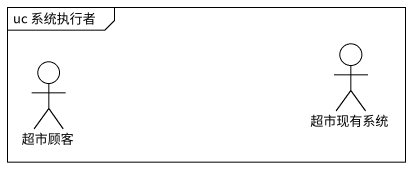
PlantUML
@startuml
mainframe uc 系统执行者
actor 超市顾客
actor 超市现有系统
@enduml
